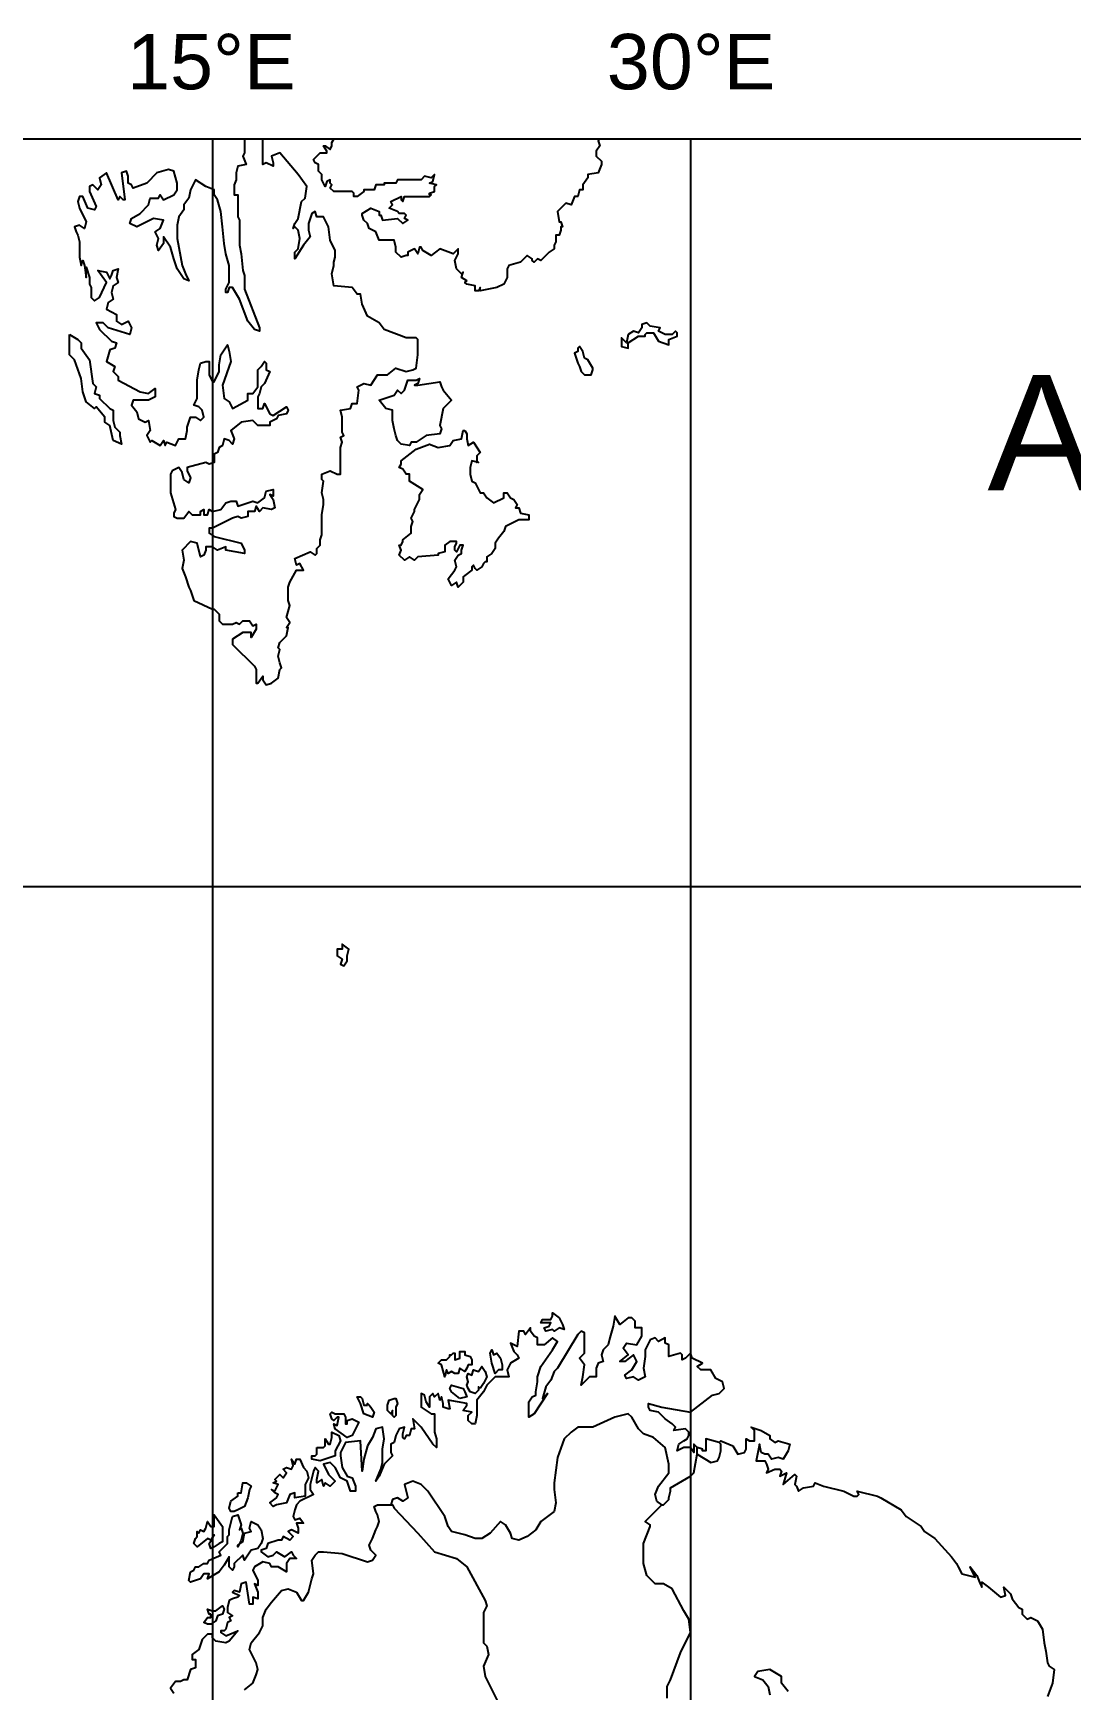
# Model space of a CAD drawing. Header units: millimetres. Extents: x 1844 to 27622, y 2629 to 17869.
# Drawn here: x 15357 to 17607, y 14278 to 17869 of the extents above; entities that cross this region are included whole.
import ezdxf

# ---------------------------------------------------------------- set-up
doc = ezdxf.new("R2010")
doc.units = ezdxf.units.MM
for name, color, linetype in [('COUNTRY', 212, 'Continuous'), ('FRAME', 252, 'Continuous'), ('OCEAN NAMES', 7, 'Continuous'), ('经纬度标注', 7, 'Continuous'), ('网格线', 251, 'Continuous')]:
    doc.layers.add(name, color=color, linetype=linetype)
doc.styles.add('ARIAL', font='arial.ttf')

msp = doc.modelspace()

# ---------------------------------------------------------------- linework, layer by layer
at = {"layer": 'COUNTRY', "linetype": 'Continuous', "lineweight": -3}
for points in [[(15815.1, 17638.9), (15815.1, 17609.7), (15811.5, 17602.4), (15818.8, 17584.2), (15800.5, 17580.5), (15796.9, 17565.9), (15796.9, 17551.3), (15793.2, 17540.4), (15793.2, 17518.5), (15800.5, 17518.5), (15800.5, 17500.2), (15800.5, 17471), (15804.2, 17463.7), (15804.2, 17409), (15807.8, 17390.7), (15811.5, 17354.2), (15815.1, 17343.3), (15815.1, 17314.1), (15848, 17230.1), (15848, 17222.8), (15837, 17226.5), (15822.4, 17244.7), (15804.2, 17292.2), (15789.6, 17317.7), (15782.3, 17317.7), (15778.6, 17306.8), (15775, 17306.8), (15775, 17314.1), (15782.3, 17328.7), (15782.3, 17365.2), (15775, 17390.7), (15771.3, 17412.6), (15767.7, 17449.1), (15764, 17482), (15756.7, 17507.5), (15749.4, 17518.5), (15749.4, 17529.4), (15731.2, 17536.7), (15709.3, 17551.3), (15698.3, 17529.4), (15694.7, 17511.2), (15683.7, 17496.6), (15683.7, 17485.6), (15672.8, 17471), (15669.2, 17452.8), (15669.2, 17438.2), (15669.2, 17423.6), (15680.1, 17365.2), (15687.4, 17346.9), (15694.7, 17332.3), (15683.7, 17336), (15669.2, 17357.9), (15661.9, 17379.8), (15654.6, 17405.3), (15640, 17427.2), (15640, 17412.6), (15629, 17398), (15625.4, 17409), (15629, 17423.6), (15621.7, 17438.2), (15632.7, 17445.5), (15640, 17463.7), (15618.1, 17467.4), (15581.6, 17449.1), (15567, 17456.4), (15570.6, 17467.4), (15588.9, 17478.3), (15607.1, 17496.6), (15610.8, 17511.2), (15629, 17511.2), (15632.7, 17518.5), (15640, 17507.5), (15661.9, 17518.5), (15669.2, 17529.4), (15669.2, 17544), (15661.9, 17569.6), (15650.9, 17573.2), (15625.4, 17565.9), (15603.5, 17544), (15574.3, 17533.1), (15570.6, 17540.4), (15563.3, 17544), (15563.3, 17558.6), (15559.7, 17569.6), (15548.7, 17565.9), (15556, 17507.5), (15552.4, 17507.5), (15545.1, 17514.8), (15541.4, 17507.5), (15515.9, 17565.9), (15501.3, 17555), (15504.9, 17540.4), (15497.6, 17529.4), (15486.7, 17540.4), (15479.4, 17536.7), (15479.4, 17525.8), (15494, 17492.9), (15490.3, 17485.6), (15475.7, 17489.3), (15464.8, 17514.8), (15457.5, 17514.8), (15453.8, 17503.9), (15457.5, 17489.3), (15472.1, 17460.1), (15468.4, 17445.5), (15457.5, 17452.8), (15446.5, 17449.1), (15450.2, 17438.2), (15453.8, 17430.9), (15457.5, 17416.3), (15457.5, 17383.4), (15461.1, 17365.2), (15464.8, 17376.1), (15468.4, 17365.2), (15472.1, 17339.6), (15472.1, 17361.5), (15479.4, 17339.6), (15479.4, 17325), (15483, 17317.7), (15483, 17295.8), (15490.3, 17288.5), (15501.3, 17295.8), (15515.9, 17328.7), (15497.6, 17354.2), (15515.9, 17350.6), (15523.2, 17336), (15526.8, 17343.3), (15530.5, 17354.2), (15541.4, 17357.9), (15537.8, 17339.6), (15541.4, 17328.7), (15530.5, 17321.4), (15526.8, 17306.8), (15530.5, 17292.2), (15519.5, 17284.9), (15515.9, 17270.3), (15537.8, 17259.3), (15537.8, 17244.7), (15548.7, 17237.4), (15563.3, 17244.7), (15570.6, 17230.1), (15567, 17215.5), (15519.5, 17230.1), (15508.6, 17241.1), (15494, 17241.1), (15501.3, 17226.5), (15526.8, 17200.9), (15537.8, 17197.3), (15534.1, 17186.3), (15523.2, 17182.7), (15515.9, 17157.1), (15534.1, 17146.2), (15530.5, 17135.2), (15541.4, 17124.3), (15541.4, 17117), (15588.9, 17091.5), (15607.1, 17087.8), (15621.7, 17098.8), (15621.7, 17080.5), (15607.1, 17073.2), (15574.3, 17073.2), (15570.6, 17062.3), (15581.6, 17047.7), (15585.2, 17033.1), (15599.8, 17025.8), (15607.1, 17029.4), (15610.8, 17007.5), (15603.5, 16996.6), (15610.8, 16982), (15614.4, 16985.6), (15632.7, 16974.7), (15640, 16985.6), (15643.6, 16974.7), (15647.3, 16982), (15665.5, 16974.7), (15672.8, 16989.3), (15687.4, 16989.3), (15691, 17007.5), (15691, 17014.8), (15698.3, 17036.7), (15709.3, 17036.7), (15720.2, 17029.4), (15727.5, 17036.7), (15723.9, 17051.3), (15716.6, 17058.6), (15705.6, 17062.3), (15712.9, 17076.9), (15712.9, 17117), (15716.6, 17138.9), (15720.2, 17153.5), (15731.2, 17157.1), (15738.5, 17157.1), (15738.5, 17142.5), (15738.5, 17127.9), (15745.8, 17113.3), (15749.4, 17113.3), (15760.4, 17135.2), (15760.4, 17149.8), (15764, 17171.7), (15778.6, 17193.6), (15782.3, 17179), (15785.9, 17157.1), (15767.7, 17106), (15771.3, 17076.9), (15782.3, 17069.6), (15789.6, 17055), (15822.4, 17073.2), (15822.4, 17087.8), (15833.4, 17087.8), (15844.3, 17102.4), (15844.3, 17124.3), (15844.3, 17138.9), (15851.6, 17146.2), (15858.9, 17157.1), (15862.6, 17153.5), (15862.6, 17138.9), (15869.9, 17135.2), (15858.9, 17109.7), (15851.6, 17102.4), (15848, 17087.8), (15844.3, 17080.5), (15844.3, 17065.9), (15844.3, 17055), (15855.3, 17055), (15858.9, 17065.9), (15869.9, 17044), (15877.2, 17040.4), (15906.4, 17058.6), (15910, 17051.3), (15906.4, 17044), (15888.1, 17040.4), (15884.5, 17033.1), (15869.9, 17025.8), (15869.9, 17018.5), (15844.3, 17018.5), (15833.4, 17029.4), (15807.8, 17025.8), (15785.9, 17007.5), (15793.2, 16989.3), (15789.6, 16978.3), (15782.3, 16985.6), (15771.3, 16989.3), (15767.7, 16974.7), (15760.4, 16971), (15756.7, 16960.1), (15749.4, 16956.4), (15749.4, 16938.2), (15738.5, 16934.5), (15731.2, 16938.2), (15691, 16927.2), (15691, 16919.9), (15698.3, 16905.3), (15694.7, 16894.4), (15683.7, 16901.7), (15680.1, 16916.3), (15672.8, 16927.2), (15658.2, 16919.9), (15654.6, 16912.6), (15654.6, 16872.5), (15665.5, 16836), (15661.9, 16828.7), (15661.9, 16821.4), (15669.2, 16817.7), (15683.7, 16817.7), (15694.7, 16832.3), (15702, 16825), (15709.3, 16825), (15720.2, 16825), (15720.2, 16832.3), (15727.5, 16836), (15727.5, 16825), (15734.8, 16825), (15738.5, 16836), (15745.8, 16832.3), (15764, 16836), (15775, 16850.6), (15785.9, 16854.2), (15796.9, 16854.2), (15800.5, 16843.3), (15833.4, 16854.2), (15844.3, 16850.6), (15858.9, 16861.5), (15862.6, 16876.1), (15877.2, 16879.8), (15877.2, 16865.2), (15869.9, 16868.8), (15877.2, 16857.9), (15880.8, 16839.6), (15873.5, 16836), (15855.3, 16839.6), (15848, 16832.3), (15840.7, 16843.3), (15837, 16832.3), (15822.4, 16832.3), (15822.4, 16821.4), (15807.8, 16817.7), (15800.5, 16821.4), (15789.6, 16817.7), (15745.8, 16795.8), (15738.5, 16795.8), (15738.5, 16784.9), (15749.4, 16777.6), (15807.8, 16763), (15815.1, 16748.4), (15815.1, 16741.1), (15775, 16748.4), (15775, 16755.7), (15756.7, 16748.4), (15745.8, 16755.7), (15731.2, 16755.7), (15731.2, 16748.4), (15727.5, 16737.4), (15720.2, 16733.8), (15712.9, 16763), (15698.3, 16766.6), (15680.1, 16748.4), (15683.7, 16726.5), (15680.1, 16708.2), (15687.4, 16690), (15694.7, 16668.1), (15698.3, 16660.8), (15705.6, 16638.9), (15745.8, 16620.6), (15749.4, 16620.6), (15760.4, 16609.7), (15760.4, 16595.1), (15767.7, 16587.8), (15789.6, 16587.8), (15796.9, 16591.5), (15804.2, 16587.8), (15811.5, 16595.1), (15826.1, 16595.1), (15833.4, 16584.2), (15840.7, 16587.8), (15840.7, 16576.9), (15829.7, 16558.6), (15829.7, 16569.6), (15811.5, 16569.6), (15789.6, 16555), (15789.6, 16544), (15837, 16496.6), (15840.7, 16489.3), (15840.7, 16460.1), (15844.3, 16460.1), (15855.3, 16474.7), (15855.3, 16467.4), (15862.6, 16456.4), (15873.5, 16460.1), (15888.1, 16471), (15891.8, 16489.3), (15895.4, 16492.9), (15891.8, 16503.9), (15888.1, 16518.5), (15891.8, 16533.1), (15888.1, 16536.7), (15891.8, 16547.7), (15906.4, 16562.3), (15910, 16580.5), (15906.4, 16580.5), (15913.7, 16591.5), (15906.4, 16602.4), (15913.7, 16627.9), (15910, 16638.9), (15910, 16668.1), (15913.7, 16679), (15928.3, 16704.6), (15942.9, 16704.6), (15935.6, 16719.2), (15928.3, 16715.5), (15924.6, 16730.1), (15957.5, 16744.7), (15968.4, 16737.4), (15972.1, 16741.1), (15972.1, 16752), (15979.4, 16759.3), (15979.4, 16770.3), (15983, 16781.2), (15983, 16795.8), (15983, 16803.1), (15983, 16803.1), (15983, 16825), (15986.7, 16846.9), (15986.7, 16857.9), (15983, 16872.5), (15986.7, 16898), (15983, 16901.7), (15983, 16912.6), (16001.3, 16919.9), (16015.9, 16912.6), (16023.2, 16912.6), (16023.2, 16927.2), (16023.2, 16941.8), (16023.2, 16971), (16026.8, 16982), (16023.2, 16992.9), (16030.5, 16996.6), (16026.8, 17003.9), (16026.8, 17018.5), (16026.8, 17036.7), (16023.2, 17051.3), (16045.1, 17055), (16048.7, 17065.9), (16059.7, 17065.9), (16063.3, 17095.1), (16059.7, 17102.4), (16074.3, 17109.7), (16088.9, 17106), (16103.5, 17127.9), (16125.4, 17127.9), (16143.6, 17142.5), (16165.5, 17135.2), (16180.1, 17138.9), (16187.4, 17142.5), (16191, 17171.7), (16191, 17193.6), (16191, 17204.6), (16187.4, 17208.2), (16165.5, 17208.2), (16118.1, 17226.5), (16107.1, 17241.1), (16081.6, 17255.7), (16070.6, 17281.2), (16067, 17303.1), (16059.7, 17303.1), (16048.7, 17317.7), (16008.6, 17321.4), (16004.9, 17346.9), (16008.6, 17365.2), (16008.6, 17372.5), (16012.2, 17383.4), (16012.2, 17398), (16001.3, 17419.9), (15997.6, 17449.1), (15986.7, 17471), (15972.1, 17471), (15968.4, 17482), (15961.1, 17478.3), (15953.8, 17456.4), (15953.8, 17441.8), (15957.5, 17427.2), (15942.9, 17409), (15924.6, 17379.8), (15924.6, 17394.4), (15931.9, 17401.7), (15935.6, 17423.6), (15931.9, 17441.8), (15924.6, 17449.1), (15921, 17445.5), (15924.6, 17456.4), (15931.9, 17467.4), (15939.2, 17503.9), (15946.5, 17511.2), (15950.2, 17536.7), (15931.9, 17562.3), (15891.8, 17609.7), (15873.5, 17602.4), (15877.2, 17587.8), (15877.2, 17580.5), (15862.6, 17587.8), (15855.3, 17584.2), (15855.3, 17620.6), (15855.3, 17638.9)], [(16585.2, 17638.9), (16581.6, 17635.2), (16585.2, 17624.3), (16577.9, 17613.3), (16577.9, 17606), (16577.9, 17602.4), (16588.9, 17591.5), (16588.9, 17584.2), (16581.6, 17565.9), (16559.7, 17562.3), (16559.7, 17555), (16548.7, 17540.4), (16548.7, 17533.1), (16548.7, 17529.4), (16541.4, 17529.4), (16537.8, 17514.8), (16530.5, 17514.8), (16523.2, 17496.6), (16512.2, 17500.2), (16508.6, 17496.6), (16494, 17482), (16497.6, 17460.1), (16501.3, 17460.1), (16504.9, 17449.1), (16501.3, 17449.1), (16501.3, 17441.8), (16497.6, 17430.9), (16490.3, 17430.9), (16490.3, 17416.3), (16486.7, 17409), (16486.7, 17401.7), (16475.7, 17394.4), (16457.5, 17376.1), (16450.2, 17379.8), (16442.9, 17372.5), (16439.2, 17376.1), (16439.2, 17379.8), (16428.3, 17387.1), (16413.7, 17372.5), (16388.1, 17365.2), (16384.5, 17357.9), (16384.5, 17339.6), (16377.2, 17325), (16362.6, 17317.7), (16326.1, 17310.4), (16326.1, 17317.7), (16322.4, 17310.4), (16315.1, 17310.4), (16315.1, 17321.4), (16296.9, 17325), (16293.2, 17328.7), (16296.9, 17332.3), (16285.9, 17339.6), (16289.6, 17350.6), (16285.9, 17346.9), (16275, 17357.9), (16271.3, 17376.1), (16278.6, 17390.7), (16278.6, 17401.7), (16278.6, 17401.7), (16275, 17398), (16267.7, 17390.7), (16238.5, 17401.7), (16220.2, 17387.1), (16202, 17398), (16198.3, 17405.3), (16194.7, 17405.3), (16191, 17390.7), (16183.7, 17401.7), (16169.2, 17394.4), (16169.2, 17387.1), (16165.5, 17387.1), (16154.6, 17383.4), (16143.6, 17394.4), (16143.6, 17405.3), (16140, 17419.9), (16107.1, 17419.9), (16099.8, 17438.2), (16085.2, 17445.5), (16081.6, 17456.4), (16074.3, 17463.7), (16070.6, 17474.7), (16070.6, 17478.3), (16088.9, 17489.3), (16107.1, 17482), (16107.1, 17474.7), (16110.8, 17474.7), (16114.4, 17463.7), (16147.3, 17467.4), (16158.2, 17456.4), (16169.2, 17463.7), (16161.9, 17467.4), (16165.5, 17474.7), (16161.9, 17478.3), (16150.9, 17478.3), (16147.3, 17482), (16129, 17489.3), (16136.3, 17496.6), (16132.7, 17503.9), (16154.6, 17514.8), (16154.6, 17507.5), (16158.2, 17503.9), (16161.9, 17514.8), (16216.6, 17514.8), (16220.2, 17518.5), (16216.6, 17518.5), (16216.6, 17522.1), (16227.5, 17525.8), (16227.5, 17536.7), (16231.2, 17540.4), (16216.6, 17544), (16223.9, 17547.7), (16227.5, 17562.3), (16220.2, 17555), (16205.6, 17558.6), (16198.3, 17551.3), (16147.3, 17551.3), (16143.6, 17544), (16118.1, 17544), (16118.1, 17540.4), (16099.8, 17540.4), (16096.2, 17529.4), (16074.3, 17529.4), (16074.3, 17525.8), (16059.7, 17514.8), (16052.4, 17514.8), (16052.4, 17522.1), (16048.7, 17525.8), (16008.6, 17525.8), (16001.3, 17533.1), (16004.9, 17540.4), (16001.3, 17544), (16001.3, 17547.7), (16001.3, 17551.3), (15994, 17547.7), (15990.3, 17536.7), (15983, 17551.3), (15983, 17562.3), (15975.7, 17569.6), (15975.7, 17584.2), (15968.4, 17587.8), (15964.8, 17595.1), (15979.4, 17609.7), (15994, 17609.7), (15994, 17613.3), (15986.7, 17624.3), (15990.3, 17624.3), (16001.3, 17617), (16004.9, 17624.3), (16004.9, 17631.6), (16008.6, 17638.9)], [(16712.9, 17200.9), (16734.8, 17193.6), (16734.8, 17204.6), (16753.1, 17211.9), (16753.1, 17219.2), (16749.4, 17222.8), (16742.1, 17215.5), (16727.5, 17215.5), (16712.9, 17222.8), (16716.6, 17230.1), (16694.7, 17233.8), (16687.4, 17241.1), (16676.4, 17237.4), (16676.4, 17230.1), (16669.2, 17219.2), (16658.2, 17222.8), (16647.3, 17215.5), (16643.6, 17197.3), (16632.7, 17208.2), (16632.7, 17190), (16647.3, 17186.3), (16647.3, 17190), (16647.3, 17197.3), (16669.2, 17211.9), (16683.7, 17211.9), (16683.7, 17215.5), (16687.4, 17219.2), (16702, 17219.2), (16712.9, 17200.9)], [(15435.6, 17215.5), (15453.8, 17204.6), (15461.1, 17197.3), (15461.1, 17186.3), (15479.4, 17160.8), (15486.7, 17109.7), (15494, 17102.4), (15490.3, 17087.8), (15501.3, 17084.2), (15501.3, 17076.9), (15523.2, 17055), (15530.5, 17051.3), (15530.5, 17047.7), (15530.5, 17044), (15530.5, 17029.4), (15534.1, 17014.8), (15545.1, 17003.9), (15545.1, 16996.6), (15548.7, 16978.3), (15530.5, 16985.6), (15523.2, 17018.5), (15512.2, 17025.8), (15512.2, 17036.7), (15494, 17058.6), (15490.3, 17055), (15472.1, 17069.6), (15464.8, 17091.5), (15461.1, 17120.6), (15446.5, 17160.8), (15442.9, 17164.4), (15435.6, 17171.7), (15435.6, 17215.5)], [(16537.8, 17153.5), (16541.4, 17146.2), (16545.1, 17135.2), (16552.4, 17127.9), (16567, 17127.9), (16570.6, 17138.9), (16570.6, 17142.5), (16559.7, 17160.8), (16552.4, 17164.4), (16548.7, 17179), (16541.4, 17190), (16537.8, 17186.3), (16537.8, 17179), (16530.5, 17175.4), (16537.8, 17153.5)], [(16187.4, 17117), (16194.7, 17120.6), (16191, 17109.7), (16183.7, 17106), (16191, 17106), (16238.5, 17113.3), (16242.1, 17102.4), (16245.8, 17095.1), (16264, 17073.2), (16245.8, 17055), (16238.5, 17018.5), (16242.1, 17011.2), (16238.5, 17000.2), (16209.3, 16996.6), (16187.4, 16982), (16176.4, 16982), (16172.8, 16974.7), (16154.6, 16978.3), (16147.3, 16985.6), (16143.6, 16996.6), (16140, 17011.2), (16136.3, 17029.4), (16136.3, 17040.4), (16136.3, 17051.3), (16121.7, 17055), (16107.1, 17073.2), (16140, 17084.2), (16147.3, 17095.1), (16154.6, 17087.8), (16161.9, 17095.1), (16169.2, 17117), (16187.4, 17117)], [(16293.2, 17007.5), (16296.9, 17000.2), (16296.9, 16989.3), (16300.5, 16974.7), (16311.5, 16982), (16326.1, 16960.1), (16318.8, 16952.8), (16318.8, 16938.2), (16318.8, 16941.8), (16322.4, 16938.2), (16307.8, 16941.8), (16304.2, 16927.2), (16304.2, 16912.6), (16307.8, 16898), (16315.1, 16894.4), (16326.1, 16872.5), (16333.4, 16872.5), (16340.7, 16861.5), (16355.3, 16850.6), (16377.2, 16861.5), (16377.2, 16872.5), (16384.5, 16872.5), (16391.8, 16861.5), (16399.1, 16857.9), (16406.4, 16846.9), (16402.7, 16839.6), (16410, 16839.6), (16413.7, 16828.7), (16431.9, 16825), (16431.9, 16821.4), (16431.9, 16814.1), (16410, 16814.1), (16380.8, 16799.5), (16377.2, 16788.5), (16366.2, 16773.9), (16358.9, 16763), (16358.9, 16752), (16351.6, 16741.1), (16340.7, 16733.8), (16340.7, 16722.8), (16337, 16722.8), (16333.4, 16719.2), (16329.7, 16711.9), (16318.8, 16704.6), (16315.1, 16708.2), (16311.5, 16715.5), (16307.8, 16711.9), (16307.8, 16704.6), (16293.2, 16693.6), (16289.6, 16690), (16289.6, 16679), (16278.6, 16668.1), (16275, 16679), (16264, 16671.7), (16256.7, 16686.3), (16271.3, 16704.6), (16275, 16711.9), (16271.3, 16726.5), (16278.6, 16737.4), (16285.9, 16741.1), (16285.9, 16748.4), (16289.6, 16759.3), (16282.3, 16759.3), (16275, 16744.7), (16271.3, 16748.4), (16271.3, 16755.7), (16275, 16763), (16275, 16766.6), (16260.4, 16766.6), (16249.4, 16759.3), (16249.4, 16744.7), (16234.8, 16741.1), (16234.8, 16737.4), (16191, 16733.8), (16183.7, 16726.5), (16172.8, 16733.8), (16161.9, 16726.5), (16150.9, 16737.4), (16154.6, 16748.4), (16150.9, 16759.3), (16154.6, 16759.3), (16158.2, 16766.6), (16158.2, 16770.3), (16176.4, 16784.9), (16176.4, 16792.2), (16176.4, 16795.8), (16176.4, 16799.5), (16180.1, 16810.4), (16176.4, 16817.7), (16183.7, 16832.3), (16183.7, 16836), (16194.7, 16857.9), (16194.7, 16868.8), (16202, 16879.8), (16172.8, 16898), (16172.8, 16912.6), (16165.5, 16912.6), (16158.2, 16923.6), (16150.9, 16927.2), (16154.6, 16934.5), (16154.6, 16941.8), (16187.4, 16967.4), (16216.6, 16978.3), (16234.8, 16971), (16260.4, 16974.7), (16267.7, 16985.6), (16285.9, 16989.3), (16289.6, 17007.5), (16293.2, 17007.5)], [(16015.9, 15876.1), (16015.9, 15868.8), (16026.8, 15861.5), (16023.2, 15850.6), (16030.5, 15846.9), (16037.8, 15857.9), (16037.8, 15868.8), (16041.4, 15883.4), (16026.8, 15894.4), (16026.8, 15883.4), (16015.9, 15883.4), (16015.9, 15876.1)], [(16844.3, 14814.1), (16815.1, 14821.4), (16815.1, 14795.8), (16807.8, 14795.8), (16807.8, 14799.5), (16796.9, 14803.1), (16789.6, 14810.4), (16789.6, 14795.8), (16789.6, 14792.2), (16782.3, 14803.1), (16767.7, 14803.1), (16753.1, 14795.8), (16756.7, 14810.4), (16767.7, 14817.7), (16775, 14821.4), (16778.6, 14828.7), (16778.6, 14836), (16771.3, 14843.3), (16745.8, 14839.6), (16749.4, 14846.9), (16742.1, 14854.2), (16727.5, 14865.2), (16712.9, 14879.8), (16694.7, 14883.4), (16691, 14890.7), (16691, 14894.4), (16691, 14898), (16720.2, 14890.7), (16782.3, 14879.8), (16829.7, 14916.3), (16844.3, 14919.9), (16855.3, 14930.9), (16851.6, 14945.5), (16837, 14952.8), (16826.1, 14971), (16804.2, 14971), (16796.9, 14978.3), (16807.8, 14985.6), (16785.9, 14996.6), (16782.3, 15007.5), (16771.3, 14996.6), (16764, 14992.9), (16764, 15003.9), (16760.4, 15007.5), (16734.8, 15000.2), (16734.8, 15003.9), (16734.8, 15007.5), (16734.8, 15014.8), (16734.8, 15025.8), (16727.5, 15029.4), (16727.5, 15040.4), (16712.9, 15033.1), (16705.6, 15040.4), (16694.7, 15036.7), (16683.7, 15014.8), (16683.7, 15000.2), (16680.1, 14974.7), (16683.7, 14956.4), (16669.2, 14949.1), (16658.2, 14956.4), (16643.6, 14952.8), (16640, 14960.1), (16654.6, 14971), (16665.5, 14989.3), (16658.2, 15003.9), (16640, 14989.3), (16629, 14989.3), (16647.3, 15003.9), (16636.3, 15018.5), (16643.6, 15029.4), (16665.5, 15025.8), (16676.4, 15044), (16676.4, 15062.3), (16661.9, 15062.3), (16661.9, 15076.9), (16654.6, 15084.2), (16647.3, 15084.2), (16629, 15069.6), (16618.1, 15087.8), (16614.4, 15065.9), (16607.1, 15040.4), (16603.5, 15025.8), (16592.5, 15014.8), (16588.9, 15003.9), (16592.5, 14989.3), (16581.6, 14985.6), (16577.9, 14974.7), (16577.9, 14956.4), (16563.3, 14956.4), (16545.1, 14938.2), (16548.7, 14956.4), (16552.4, 14982), (16541.4, 14996.6), (16552.4, 15007.5), (16552.4, 15036.7), (16552.4, 15051.3), (16545.1, 15055), (16537.8, 15047.7), (16494, 14974.7), (16486.7, 14967.4), (16479.4, 14949.1), (16468.4, 14934.5), (16461.1, 14909), (16472.1, 14919.9), (16442.9, 14876.1), (16431.9, 14868.8), (16431.9, 14887.1), (16431.9, 14901.7), (16439.2, 14912.6), (16446.5, 14916.3), (16446.5, 14923.6), (16450.2, 14945.5), (16450.2, 14956.4), (16457.5, 14978.3), (16483, 15014.8), (16494, 15033.1), (16483, 15040.4), (16464.8, 15025.8), (16450.2, 15025.8), (16450.2, 15040.4), (16442.9, 15044), (16435.6, 15055), (16435.6, 15062.3), (16424.6, 15047.7), (16421, 15055), (16410, 15055), (16406.4, 15022.1), (16391.8, 15029.4), (16399.1, 15011.2), (16406.4, 15003.9), (16410, 14996.6), (16391.8, 14985.6), (16384.5, 14971), (16388.1, 14956.4), (16358.9, 14956.4), (16340.7, 14938.2), (16333.4, 14923.6), (16318.8, 14905.3), (16318.8, 14898), (16318.8, 14887.1), (16318.8, 14872.5), (16315.1, 14854.2), (16307.8, 14854.2), (16300.5, 14861.5), (16300.5, 14872.5), (16307.8, 14879.8), (16289.6, 14883.4), (16296.9, 14894.4), (16296.9, 14898), (16256.7, 14905.3), (16260.4, 14887.1), (16256.7, 14887.1), (16245.8, 14890.7), (16245.8, 14898), (16242.1, 14912.6), (16238.5, 14905.3), (16234.8, 14919.9), (16227.5, 14912.6), (16223.9, 14919.9), (16216.6, 14912.6), (16216.6, 14890.7), (16209.3, 14901.7), (16205.6, 14916.3), (16198.3, 14919.9), (16198.3, 14890.7), (16220.2, 14876.1), (16227.5, 14876.1), (16227.5, 14861.5), (16227.5, 14850.6), (16227.5, 14836), (16231.2, 14821.4), (16231.2, 14803.1), (16223.9, 14810.4), (16198.3, 14846.9), (16180.1, 14865.2), (16183.7, 14843.3), (16176.4, 14843.3), (16172.8, 14828.7), (16165.5, 14828.7), (16161.9, 14821.4), (16158.2, 14825), (16158.2, 14832.3), (16161.9, 14846.9), (16150.9, 14843.3), (16143.6, 14828.7), (16140, 14814.1), (16132.7, 14810.4), (16132.7, 14792.2), (16136.3, 14784.9), (16118.1, 14766.6), (16107.1, 14741.1), (16099.8, 14730.1), (16110.8, 14755.7), (16114.4, 14770.3), (16114.4, 14799.5), (16118.1, 14821.4), (16114.4, 14846.9), (16099.8, 14843.3), (16092.5, 14825), (16081.6, 14806.8), (16074.3, 14777.6), (16070.6, 14752), (16067, 14817.7), (16034.1, 14814.1), (16023.2, 14792.2), (16023.2, 14784.9), (16026.8, 14759.3), (16037.8, 14741.1), (16048.7, 14737.4), (16056, 14719.2), (16056, 14708.2), (16045.1, 14708.2), (16037.8, 14730.1), (16023.2, 14737.4), (16012.2, 14759.3), (16001.3, 14770.3), (15986.7, 14766.6), (15997.6, 14744.7), (16012.2, 14730.1), (16001.3, 14719.2), (15990.3, 14726.5), (15986.7, 14719.2), (15983, 14733.8), (15972.1, 14726.5), (15972.1, 14733.8), (15975.7, 14752), (15968.4, 14759.3), (15964.8, 14752), (15957.5, 14722.8), (15957.5, 14711.9), (15964.8, 14700.9), (15935.6, 14686.3), (15928.3, 14679), (15924.6, 14668.1), (15921, 14653.5), (15924.6, 14646.2), (15935.6, 14649.8), (15942.9, 14638.9), (15928.3, 14638.9), (15931.9, 14627.9), (15931.9, 14617), (15917.3, 14624.3), (15910, 14620.6), (15921, 14609.7), (15913.7, 14602.4), (15899.1, 14609.7), (15895.4, 14602.4), (15888.1, 14602.4), (15866.2, 14595.1), (15862.6, 14584.2), (15851.6, 14580.5), (15851.6, 14576.9), (15866.2, 14565.9), (15877.2, 14569.6), (15884.5, 14576.9), (15902.7, 14565.9), (15917.3, 14576.9), (15921, 14569.6), (15928.3, 14562.3), (15913.7, 14562.3), (15906.4, 14551.3), (15906.4, 14533.1), (15888.1, 14544), (15873.5, 14544), (15869.9, 14551.3), (15855.3, 14555), (15837, 14544), (15833.4, 14536.7), (15844.3, 14514.8), (15844.3, 14503.9), (15837, 14507.5), (15844.3, 14489.3), (15844.3, 14474.7), (15833.4, 14478.3), (15833.4, 14463.7), (15826.1, 14463.7), (15818.8, 14511.2), (15807.8, 14507.5), (15804.2, 14489.3), (15793.2, 14492.9), (15789.6, 14489.3), (15804.2, 14482), (15800.5, 14478.3), (15789.6, 14474.7), (15782.3, 14471), (15778.6, 14456.4), (15778.6, 14445.5), (15789.6, 14438.2), (15782.3, 14434.5), (15785.9, 14427.2), (15778.6, 14423.6), (15775, 14409), (15771.3, 14405.3), (15764, 14405.3), (15764, 14401.7), (15775, 14394.4), (15800.5, 14405.3), (15782.3, 14383.4), (15775, 14379.8), (15753.1, 14383.4), (15745.8, 14390.7), (15745.8, 14398), (15734.8, 14398), (15723.9, 14387.1), (15716.6, 14365.2), (15702, 14354.2), (15702, 14343.3), (15709.3, 14343.3), (15709.3, 14332.3), (15709.3, 14325), (15698.3, 14321.4), (15691, 14299.5), (15683.7, 14299.5), (15676.4, 14295.8), (15665.5, 14295.8), (15654.6, 14281.2), (15661.9, 14270.3)], [(16497.6, 15084.2), (16504.9, 15069.6), (16508.6, 15058.6), (16497.6, 15062.3), (16486.7, 15055), (16483, 15058.6), (16468.4, 15055), (16464.8, 15062.3), (16475.7, 15065.9), (16479.4, 15073.2), (16457.5, 15073.2), (16461.1, 15080.5), (16468.4, 15080.5), (16479.4, 15080.5), (16483, 15087.8), (16483, 15095.1), (16497.6, 15084.2)], [(16366.2, 14971), (16358.9, 14963.7), (16351.6, 14985.6), (16348, 15007.5), (16351.6, 15014.8), (16355.3, 15003.9), (16362.6, 15007.5), (16369.9, 14996.6), (16373.5, 14982), (16373.5, 14971), (16366.2, 14971)], [(16256.7, 14996.6), (16260.4, 15000.2), (16260.4, 15003.9), (16264, 15003.9), (16267.7, 15007.5), (16271.3, 15007.5), (16271.3, 14992.9), (16282.3, 14996.6), (16282.3, 15011.2), (16293.2, 15011.2), (16293.2, 15003.9), (16304.2, 15000.2), (16307.8, 14992.9), (16307.8, 14982), (16300.5, 14982), (16296.9, 14974.7), (16293.2, 14967.4), (16282.3, 14974.7), (16278.6, 14963.7), (16271.3, 14963.7), (16264, 14967.4), (16256.7, 14963.7), (16253.1, 14971), (16249.4, 14956.4), (16242.1, 14982), (16234.8, 14985.6), (16242.1, 14992.9), (16253.1, 14992.9), (16256.7, 14996.6)], [(16326.1, 14930.9), (16322.4, 14934.5), (16322.4, 14927.2), (16315.1, 14919.9), (16304.2, 14923.6), (16300.5, 14930.9), (16296.9, 14938.2), (16300.5, 14945.5), (16296.9, 14956.4), (16300.5, 14963.7), (16307.8, 14960.1), (16311.5, 14971), (16322.4, 14967.4), (16329.7, 14978.3), (16337, 14967.4), (16340.7, 14956.4), (16333.4, 14941.8), (16326.1, 14930.9)], [(16081.6, 14894.4), (16081.6, 14898), (16085.2, 14894.4), (16088.9, 14890.7), (16096.2, 14879.8), (16092.5, 14868.8), (16074.3, 14876.1), (16067, 14898), (16059.7, 14912.6), (16067, 14912.6), (16070.6, 14909), (16074.3, 14894.4), (16081.6, 14894.4)], [(16140, 14909), (16143.6, 14909), (16147.3, 14898), (16143.6, 14890.7), (16143.6, 14872.5), (16140, 14868.8), (16136.3, 14872.5), (16136.3, 14883.4), (16132.7, 14876.1), (16125.4, 14883.4), (16125.4, 14894.4), (16129, 14905.3), (16140, 14909)], [(16282.3, 14909), (16264, 14923.6), (16260.4, 14930.9), (16264, 14938.2), (16289.6, 14930.9), (16293.2, 14923.6), (16296.9, 14912.6), (16282.3, 14909)], [(16015.9, 14868.8), (16008.6, 14861.5), (16004.9, 14865.2), (16001.3, 14876.1), (16004.9, 14879.8), (16012.2, 14876.1), (16026.8, 14876.1), (16030.5, 14876.1), (16034.1, 14868.8), (16034.1, 14854.2), (16037.8, 14854.2), (16037.8, 14861.5), (16048.7, 14865.2), (16063.3, 14857.9), (16048.7, 14828.7), (16037.8, 14825), (16012.2, 14843.3), (16008.6, 14854.2), (16015.9, 14850.6), (16019.5, 14868.8), (16015.9, 14868.8)], [(15972.1, 14803.1), (15986.7, 14803.1), (15990.3, 14806.8), (15990.3, 14821.4), (15997.6, 14810.4), (16001.3, 14810.4), (16004.9, 14825), (16004.9, 14836), (16019.5, 14828.7), (16023.2, 14817.7), (16012.2, 14795.8), (16012.2, 14784.9), (15979.4, 14773.9), (15961.1, 14777.6), (15961.1, 14784.9), (15968.4, 14784.9), (15972.1, 14788.5), (15972.1, 14803.1)], [(16844.3, 14814.1), (16844.3, 14814.1), (16848, 14817.7), (16873.5, 14806.8), (16884.5, 14788.5), (16899.1, 14792.2), (16902.7, 14799.5), (16902.7, 14814.1), (16902.7, 14821.4), (16910, 14817.7), (16921, 14817.7), (16921, 14839.6), (16913.7, 14846.9), (16935.6, 14839.6), (16953.8, 14828.7), (16953.8, 14821.4), (16964.8, 14814.1), (16972.1, 14817.7), (16997.6, 14810.4), (16994, 14795.8), (16983, 14777.6), (16972.1, 14781.2), (16957.5, 14777.6), (16950.2, 14788.5), (16942.9, 14788.5), (16935.6, 14792.2), (16931.9, 14810.4), (16924.6, 14773.9), (16942.9, 14773.9), (16946.5, 14766.6), (16950.2, 14755.7), (16946.5, 14748.4), (16964.8, 14755.7), (16975.7, 14755.7), (16979.4, 14752), (16975.7, 14741.1), (16990.3, 14748.4), (16983, 14722.8), (17008.6, 14744.7), (17012.2, 14741.1), (17008.6, 14722.8), (17012.2, 14719.2), (17015.9, 14708.2), (17026.8, 14715.5), (17048.7, 14719.2), (17052.4, 14726.5), (17070.6, 14719.2), (17114.4, 14708.2), (17136.3, 14697.3), (17143.6, 14697.3), (17147.3, 14700.9), (17143.6, 14708.2), (17187.4, 14697.3), (17194.7, 14693.6), (17238.5, 14668.1), (17249.4, 14653.5), (17282.3, 14631.6), (17289.6, 14620.6), (17311.5, 14606), (17348, 14565.9), (17358.9, 14551.3), (17362.6, 14544), (17369.9, 14529.4), (17399.1, 14522.1), (17388.1, 14544), (17402.7, 14525.8), (17410, 14507.5), (17413.7, 14500.2), (17413.7, 14511.2), (17428.3, 14500.2), (17453.8, 14478.3), (17464.8, 14482), (17461.1, 14500.2), (17468.4, 14492.9), (17475.7, 14485.6), (17479.4, 14474.7), (17494, 14456.4), (17501.3, 14452.8), (17501.3, 14441.8), (17512.2, 14430.9), (17519.5, 14434.5), (17534.1, 14427.2), (17545.1, 14409), (17548.7, 14379.8), (17552.4, 14361.5), (17556, 14336), (17559.7, 14328.7), (17570.6, 14321.4), (17567, 14292.2), (17556, 14263)], [(16796.9, 14788.5), (16796.9, 14803.1)], [(15880.8, 14704.6), (15873.5, 14711.9), (15880.8, 14708.2), (15884.5, 14715.5), (15888.1, 14722.8), (15877.2, 14726.5), (15884.5, 14730.1), (15880.8, 14733.8), (15891.8, 14744.7), (15899.1, 14737.4), (15906.4, 14748.4), (15899.1, 14755.7), (15906.4, 14759.3), (15917.3, 14755.7), (15921, 14763), (15917.3, 14777.6), (15924.6, 14766.6), (15928.3, 14777.6), (15935.6, 14777.6), (15942.9, 14759.3), (15950.2, 14752), (15953.8, 14737.4), (15946.5, 14722.8), (15946.5, 14697.3), (15924.6, 14693.6), (15924.6, 14704.6), (15913.7, 14700.9), (15906.4, 14682.7), (15884.5, 14679), (15877.2, 14675.4), (15869.9, 14682.7), (15884.5, 14693.6), (15888.1, 14700.9), (15880.8, 14704.6)], [(15800.5, 14704.6), (15807.8, 14704.6), (15811.5, 14726.5), (15818.8, 14726.5), (15829.7, 14719.2), (15826.1, 14711.9), (15822.4, 14693.6), (15815.1, 14675.4), (15800.5, 14668.1), (15793.2, 14664.4), (15785.9, 14664.4), (15782.3, 14671.7), (15785.9, 14686.3), (15800.5, 14697.3), (15800.5, 14704.6)], [(15789.6, 14653.5), (15800.5, 14657.1), (15804.2, 14646.2), (15807.8, 14635.2), (15804.2, 14624.3), (15807.8, 14627.9), (15811.5, 14617), (15807.8, 14602.4), (15800.5, 14587.8), (15800.5, 14591.5), (15811.5, 14598.8), (15815.1, 14617), (15829.7, 14620.6), (15826.1, 14627.9), (15829.7, 14642.5), (15844.3, 14635.2), (15851.6, 14624.3), (15855.3, 14606), (15851.6, 14595.1), (15844.3, 14584.2), (15829.7, 14580.5), (15822.4, 14569.6), (15815.1, 14558.6), (15811.5, 14569.6), (15793.2, 14551.3), (15793.2, 14544), (15789.6, 14536.7), (15782.3, 14544), (15782.3, 14558.6), (15782.3, 14565.9), (15771.3, 14547.7), (15760.4, 14533.1), (15734.8, 14518.5), (15738.5, 14529.4), (15727.5, 14529.4), (15720.2, 14518.5), (15698.3, 14511.2), (15694.7, 14514.8), (15698.3, 14533.1), (15705.6, 14536.7), (15709.3, 14544), (15716.6, 14544), (15727.5, 14551.3), (15734.8, 14551.3), (15738.5, 14558.6), (15764, 14569.6), (15760.4, 14576.9), (15778.6, 14595.1), (15778.6, 14609.7), (15782.3, 14613.3), (15782.3, 14624.3), (15785.9, 14638.9), (15789.6, 14653.5)], [(15709.3, 14606), (15712.9, 14609.7), (15712.9, 14613.3), (15712.9, 14620.6), (15716.6, 14617), (15720.2, 14624.3), (15727.5, 14620.6), (15731.2, 14627.9), (15734.8, 14642.5), (15742.1, 14631.6), (15749.4, 14631.6), (15749.4, 14657.1), (15767.7, 14631.6), (15767.7, 14620.6), (15767.7, 14598.8), (15760.4, 14595.1), (15749.4, 14587.8), (15742.1, 14584.2), (15738.5, 14595.1), (15745.8, 14606), (15749.4, 14613.3), (15742.1, 14602.4), (15734.8, 14606), (15712.9, 14587.8), (15705.6, 14595.1), (15709.3, 14606)], [(15742.1, 14441.8), (15738.5, 14441.8), (15734.8, 14452.8), (15745.8, 14449.1), (15753.1, 14449.1), (15767.7, 14460.1), (15771.3, 14452.8), (15767.7, 14441.8), (15756.7, 14438.2), (15753.1, 14427.2), (15742.1, 14419.9), (15734.8, 14419.9), (15727.5, 14423.6), (15734.8, 14434.5), (15742.1, 14434.5), (15742.1, 14441.8)], [(16994, 14273.9), (16979.4, 14292.2), (16979.4, 14306.8), (16953.8, 14321.4), (16928.3, 14317.7), (16921, 14306.8), (16939.2, 14299.5), (16950.2, 14284.9), (16953.8, 14266.6)]]:
    msp.add_lwpolyline(points, dxfattribs=at)
at = {"layer": 'COUNTRY', "lineweight": -3, "flags": 128}
for points in [[(16731.2, 14259.3), (16731.2, 14284.9), (16738.5, 14299.5), (16760.4, 14357.9), (16782.3, 14401.7), (16778.6, 14430.9), (16767.7, 14449.1), (16742.1, 14496.6), (16723.9, 14507.5), (16705.6, 14507.5), (16694.7, 14518.5), (16687.4, 14525.8), (16680.1, 14551.3), (16680.1, 14584.2), (16680.1, 14595.1), (16694.7, 14631.6), (16694.7, 14635.2), (16683.7, 14642.5), (16720.2, 14679), (16709.3, 14686.3), (16705.6, 14700.9), (16712.9, 14719.2), (16734.8, 14748.4), (16734.8, 14766.6), (16727.5, 14803.1), (16702, 14825), (16680.1, 14832.3), (16669.2, 14843.3), (16654.6, 14868.8), (16647.3, 14876.1), (16618.1, 14868.8), (16570.6, 14846.9), (16537.8, 14846.9), (16523.2, 14836), (16508.6, 14821.4), (16494, 14781.2), (16486.7, 14726.5), (16486.7, 14711.9), (16490.3, 14682.7), (16486.7, 14664.4), (16457.5, 14642.5), (16446.5, 14624.3), (16428.3, 14609.7), (16410, 14602.4), (16395.4, 14606), (16391.8, 14617), (16380.8, 14635.2), (16369.9, 14642.5), (16348, 14617), (16329.7, 14606), (16315.1, 14606), (16293.2, 14613.3), (16264, 14620.6), (16256.7, 14631.6), (16249.4, 14653.5), (16212.9, 14708.2), (16198.3, 14722.8), (16180.1, 14730.1), (16161.9, 14722.8), (16165.5, 14708.2), (16169.2, 14693.6), (16158.2, 14686.3), (16147.3, 14693.6), (16136.3, 14690), (16132.7, 14679), (16136.3, 14679), (16140, 14671.7), (16191, 14617), (16227.5, 14576.9), (16275, 14562.3), (16296.9, 14544), (16337, 14471), (16340.7, 14460.1), (16333.4, 14445.5), (16333.4, 14427.2), (16333.4, 14398), (16333.4, 14379.8), (16340.7, 14372.5), (16344.3, 14354.2), (16333.4, 14328.7), (16337, 14306.8), (16366.2, 14248.4)], [(16720.2, 14679), (16723.9, 14679), (16734.8, 14690), (16734.8, 14693.6), (16738.5, 14708.2), (16738.5, 14715.5), (16782.3, 14741.1), (16789.6, 14748.4), (16796.9, 14788.5), (16826.1, 14770.3), (16840.7, 14773.9), (16844.3, 14781.2), (16848, 14795.8), (16848, 14810.4), (16844.3, 14814.1)], [(15815.1, 14277.6), (15833.4, 14292.2), (15840.7, 14310.4), (15844.3, 14321.4), (15840.7, 14336), (15826.1, 14365.2), (15829.7, 14379.8), (15848, 14401.7), (15855.3, 14416.3), (15855.3, 14434.5), (15862.6, 14452.8), (15873.5, 14467.4), (15895.4, 14492.9), (15910, 14496.6), (15928.3, 14489.3), (15939.2, 14471), (15942.9, 14471), (15953.8, 14489.3), (15961.1, 14518.5), (15964.8, 14529.4), (15961.1, 14558.6), (15968.4, 14569.6), (15975.7, 14576.9), (15986.7, 14576.9), (16026.8, 14573.2), (16081.6, 14555), (16092.5, 14558.6), (16099.8, 14569.6), (16088.9, 14580.5), (16085.2, 14591.5), (16092.5, 14606), (16099.8, 14624.3), (16103.5, 14631.6), (16107.1, 14642.5), (16103.5, 14657.1), (16099.8, 14664.4), (16096.2, 14675.4), (16103.5, 14679), (16132.7, 14679)]]:
    msp.add_lwpolyline(points, dxfattribs=at)
at = {"layer": 'FRAME', "linetype": 'Continuous'}
msp.add_lwpolyline([(27147.3, 17638.9), (2271.3, 17638.9), (2271.3, 2828.7), (27147.3, 2828.7), (27147.3, 17638.9)], dxfattribs=at)
at = {"layer": '网格线', "linetype": 'Continuous'}
for points in [[(15745.8, 17638.9), (15745.8, 2828.7)], [(16782.3, 17638.9), (16782.3, 2828.7)], [(27147.3, 16018.5), (2271.3, 16018.5)]]:
    msp.add_lwpolyline(points, dxfattribs=at)

# ---------------------------------------------------------------- texts
at = {"layer": 'OCEAN NAMES', "linetype": 'Continuous', "style": 'ARIAL'}
msp.add_text('ARCTIC OCEAN', height=250, dxfattribs=at).set_placement((17425.8, 16877.9))
at = {"layer": '经纬度标注', "linetype": 'Continuous', "style": 'ARIAL'}
for s, p in [('15°E', (15560.7, 17747.2)), ('30°E', (16600.7, 17747.2))]:
    msp.add_text(s, height=120, dxfattribs=at).set_placement(p)

doc.saveas('drawing.dxf')
